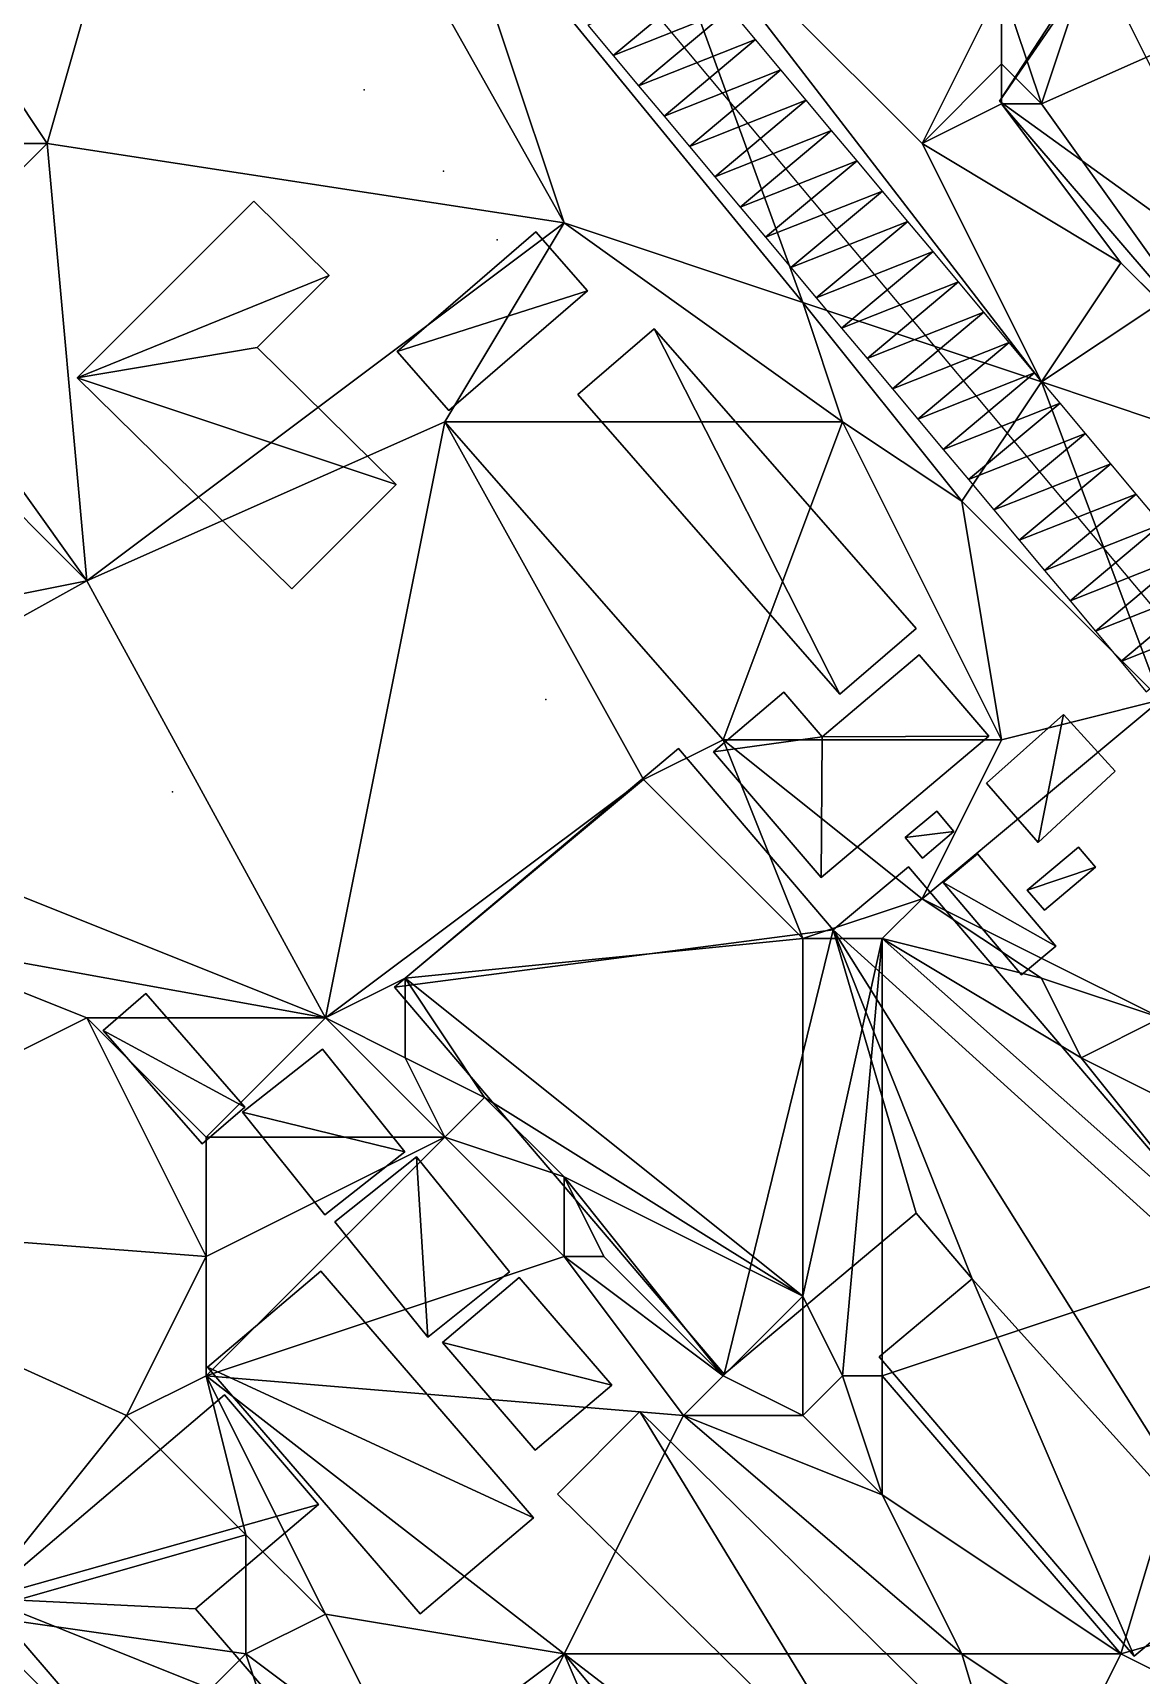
# Model space of a CAD drawing. Header units: metres. Extents: x -1103 to 901, y -902 to 905.
# Drawn here: x -208.7 to -153, y 686.9 to 769.6 of the extents above; entities that cross this region are included whole.
import ezdxf

# ---------------------------------------------------------------- set-up
doc = ezdxf.new("R2010")
doc.units = ezdxf.units.M
for name, color, linetype in [('OSM_BUILDING_FOOTPRINTS', 7, 'CONTINUOUS'), ('OSM_BUILDING_ROOFS', 1, 'CONTINUOUS'), ('OSM_BUILDING_WALLS', 8, 'CONTINUOUS'), ('OSM_ROAD_AXES', 2, 'CONTINUOUS'), ('OSM_ROAD_SURFACE', 9, 'CONTINUOUS'), ('OSM_TERRAIN', 3, 'CONTINUOUS'), ('OSM_TREES', 3, 'CONTINUOUS')]:
    doc.layers.add(name, color=color, linetype=linetype)

msp = doc.modelspace()

# ---------------------------------------------------------------- linework, layer by layer
at = {"layer": 'OSM_BUILDING_FOOTPRINTS'}
msp.add_polyline3d([(-103.674, 770.524, 10.252), (-110.97, 760.648, 10.252), (-110.716, 756.247, 10.252), (-106.736, 761.699, 10.252), (-85.247, 746.382, 10.252), (-92.654, 735.644, 10.252), (-94.08, 736.507, 10.252), (-95.063, 735.29, 10.252), (-90.211, 730.513, 10.252), (-95.66, 725.381, 10.252), (-100.513, 727.261, 10.252), (-99.208, 725.846, 10.252), (-105.089, 720.947, 10.252), (-107.057, 722.672, 10.252), (-109.588, 720.128, 10.252), (-116.055, 724.519, 10.252), (-118.387, 725.061, 10.252), (-122.643, 725.226, 10.252), (-125.904, 726.365, 10.252), (-132.083, 732.813, 10.252), (-149.139, 752.686, 10.252), (-146.851, 756.545, 10.252), (-160.115, 766.122, 10.252), (-157.219, 770.535, 10.252)], dxfattribs=at)
for points in [[(-195.698, 741.594, 7.969), (-206.486, 752.21, 7.969), (-197.61, 761.102, 7.969), (-193.808, 757.353, 7.969), (-197.433, 753.725, 7.969), (-190.447, 746.847, 7.969), (-195.698, 741.594, 7.969)], [(-183.417, 759.553, 8.084), (-180.819, 756.578, 8.084), (-187.794, 750.562, 8.084), (-190.392, 753.537, 8.084), (-183.417, 759.553, 8.084)], [(-168.14, 736.285, 8.096), (-164.305, 739.592, 8.096), (-177.47, 754.676, 8.096), (-181.306, 751.37, 8.096), (-168.14, 736.285, 8.096)], [(-164.15, 738.265, 7.994), (-160.646, 734.184, 7.994), (-169.069, 727.062, 7.994), (-174.496, 733.388, 7.994), (-170.948, 736.385, 7.994), (-169.025, 734.14, 7.994), (-164.15, 738.265, 7.994)], [(-154.29, 732.415, 8.332), (-158.159, 728.832, 8.332), (-160.756, 731.806, 8.332), (-156.888, 735.268, 8.332), (-154.29, 732.415, 8.332)], [(-168.472, 724.441, 7.168), (-176.254, 733.565, 7.168), (-190.536, 721.555, 7.168), (-173.944, 702.08, 7.168), (-164.305, 710.175, 7.168), (-161.486, 706.868, 7.168), (-166.162, 702.942, 7.168), (-153.328, 687.88, 7.168), (-148.221, 692.171, 7.168), (-144.032, 687.25, 7.168), (-138.759, 691.684, 7.168), (-142.783, 696.418, 7.168), (-140.064, 698.718, 7.168), (-164.681, 727.604, 7.168), (-168.472, 724.441, 7.168)], [(-163.266, 730.402, 8.184), (-162.403, 729.384, 8.184), (-163.984, 728.046, 8.184), (-164.857, 729.075, 8.184), (-163.266, 730.402, 8.184)], [(-161.221, 728.256, 8.229), (-157.274, 723.612, 8.229), (-158.999, 722.174, 8.229), (-162.934, 726.808, 8.229), (-161.221, 728.256, 8.229)], [(-156.136, 728.588, 8.448), (-155.285, 727.582, 8.448), (-157.849, 725.425, 8.448), (-158.711, 726.432, 8.448), (-156.136, 728.588, 8.448)], [(-203.037, 721.223, 7.09), (-198.052, 715.516, 7.09), (-200.197, 713.67, 7.09), (-205.182, 719.376, 7.09), (-203.037, 721.223, 7.09)], [(-194.15, 718.436, 6.242), (-190.005, 713.271, 6.242), (-194.029, 710.086, 6.242), (-198.174, 715.251, 6.242), (-194.15, 718.436, 6.242)], [(-193.531, 709.733, 6.198), (-189.419, 713.017, 6.198), (-184.743, 707.222, 6.198), (-188.855, 703.938, 6.198), (-193.531, 709.733, 6.198)], [(-194.227, 707.266, 6.174), (-183.538, 694.847, 6.174), (-189.242, 690.014, 6.174), (-199.931, 702.423, 6.174), (-194.227, 707.266, 6.174)], [(-184.268, 706.935, 6.194), (-179.603, 701.516, 6.194), (-183.45, 698.253, 6.194), (-188.115, 703.672, 6.194), (-184.268, 706.935, 6.194)], [(-211.129, 690.788, 6.239), (-199.08, 701.029, 6.239), (-194.349, 695.522, 6.239), (-200.539, 690.269, 6.239), (-195.642, 684.584, 6.239), (-201.501, 679.608, 6.239), (-211.129, 690.788, 6.239)], [(-182.333, 696.042, 6.135), (-178.188, 700.2, 6.135), (-161.486, 683.755, 6.135), (-165.631, 679.608, 6.135), (-182.333, 696.042, 6.135)]]:
    msp.add_polyline3d(points, close=True, dxfattribs=at)
at = {"layer": 'OSM_BUILDING_ROOFS'}
for points in [[(-110.97, 760.648, 15.452), (-150.941, 803.546, 15.452), (-154.213, 800.527, 15.452)], [(-110.97, 760.648, 15.452), (-154.213, 800.527, 15.452), (-156.003, 797.84, 15.452)], [(-110.97, 760.648, 15.452), (-156.003, 797.84, 15.452), (-153.163, 777.414, 15.452)], [(-206.498, 781.561, 28.558), (-250.492, 779.139, 28.558), (-234.453, 759.553, 28.558)], [(-206.498, 781.561, 28.558), (-234.453, 759.553, 28.558), (-232.706, 759.697, 28.558)], [(-110.97, 760.648, 15.452), (-153.163, 777.414, 15.452), (-153.373, 776.087, 15.452)], [(-110.97, 760.648, 15.452), (-153.373, 776.087, 15.452), (-155.196, 773.267, 15.452)], [(-155.196, 773.267, 15.452), (-157.219, 770.535, 15.452), (-160.115, 766.122, 15.452)], [(-155.196, 773.267, 15.452), (-160.115, 766.122, 15.452), (-146.851, 756.545, 15.452)], [(-110.97, 760.648, 15.452), (-155.196, 773.267, 15.452), (-146.851, 756.545, 15.452)], [(-206.486, 752.21, 13.169), (-193.808, 757.353, 13.169), (-197.61, 761.102, 13.169)], [(-180.819, 756.578, 18.084), (-183.417, 759.553, 18.084), (-190.392, 753.537, 18.084)], [(-206.486, 752.21, 13.169), (-197.433, 753.725, 13.169), (-193.808, 757.353, 13.169)], [(-180.819, 756.578, 18.084), (-190.392, 753.537, 18.084), (-187.794, 750.562, 18.084)], [(-177.47, 754.676, 13.296), (-181.306, 751.37, 13.296), (-168.14, 736.285, 13.296)], [(-177.47, 754.676, 13.296), (-168.14, 736.285, 13.296), (-164.305, 739.592, 13.296)], [(-206.486, 752.21, 13.169), (-190.447, 746.847, 13.169), (-197.433, 753.725, 13.169)], [(-206.486, 752.21, 13.169), (-195.698, 741.594, 13.169), (-190.447, 746.847, 13.169)], [(-160.646, 734.184, 17.994), (-164.15, 738.265, 17.994), (-169.025, 734.14, 17.994)], [(-169.025, 734.14, 17.994), (-170.948, 736.385, 17.994), (-174.496, 733.388, 17.994)], [(-158.159, 728.832, 13.532), (-156.888, 735.268, 13.532), (-160.756, 731.806, 13.532)], [(-158.159, 728.832, 13.532), (-154.29, 732.415, 13.532), (-156.888, 735.268, 13.532)], [(-169.025, 734.14, 17.994), (-174.496, 733.388, 17.994), (-169.069, 727.062, 17.994)], [(-169.025, 734.14, 17.994), (-169.069, 727.062, 17.994), (-160.646, 734.184, 17.994)], [(-168.472, 724.441, 12.368), (-176.254, 733.565, 12.368), (-190.536, 721.555, 12.368)], [(-162.403, 729.384, 18.184), (-163.266, 730.402, 18.184), (-164.857, 729.075, 18.184)], [(-162.403, 729.384, 18.184), (-164.857, 729.075, 18.184), (-163.984, 728.046, 18.184)], [(-157.274, 723.612, 18.229), (-161.221, 728.256, 18.229), (-162.934, 726.808, 18.229)], [(-155.285, 727.582, 18.448), (-156.136, 728.588, 18.448), (-158.711, 726.432, 18.448)], [(-140.064, 698.718, 12.368), (-164.681, 727.604, 12.368), (-168.472, 724.441, 12.368)], [(-155.285, 727.582, 18.448), (-158.711, 726.432, 18.448), (-157.849, 725.425, 18.448)], [(-157.274, 723.612, 18.229), (-162.934, 726.808, 18.229), (-158.999, 722.174, 18.229)], [(-168.472, 724.441, 12.368), (-190.536, 721.555, 12.368), (-173.944, 702.08, 12.368)], [(-168.472, 724.441, 12.368), (-173.944, 702.08, 12.368), (-164.305, 710.175, 12.368)], [(-168.472, 724.441, 12.368), (-164.305, 710.175, 12.368), (-161.486, 706.868, 12.368)], [(-148.221, 692.171, 12.368), (-140.064, 698.718, 12.368), (-168.472, 724.441, 12.368)], [(-148.221, 692.171, 12.368), (-168.472, 724.441, 12.368), (-161.486, 706.868, 12.368)], [(-198.052, 715.516, 17.09), (-203.037, 721.223, 17.09), (-205.182, 719.376, 17.09)], [(-198.052, 715.516, 17.09), (-205.182, 719.376, 17.09), (-200.197, 713.67, 17.09)], [(-190.005, 713.271, 16.242), (-194.15, 718.436, 16.242), (-198.174, 715.251, 16.242)], [(-190.005, 713.271, 16.242), (-198.174, 715.251, 16.242), (-194.029, 710.086, 16.242)], [(-189.419, 713.017, 16.198), (-193.531, 709.733, 16.198), (-188.855, 703.938, 16.198)], [(-189.419, 713.017, 16.198), (-188.855, 703.938, 16.198), (-184.743, 707.222, 16.198)], [(-183.538, 694.847, 16.174), (-194.227, 707.266, 16.174), (-199.931, 702.423, 16.174)], [(-179.603, 701.516, 16.194), (-184.268, 706.935, 16.194), (-188.115, 703.672, 16.194)], [(-161.486, 706.868, 12.368), (-166.162, 702.942, 12.368), (-153.328, 687.88, 12.368)], [(-161.486, 706.868, 12.368), (-153.328, 687.88, 12.368), (-148.221, 692.171, 12.368)], [(-179.603, 701.516, 16.194), (-188.115, 703.672, 16.194), (-183.45, 698.253, 16.194)], [(-183.538, 694.847, 16.174), (-199.931, 702.423, 16.174), (-189.242, 690.014, 16.174)], [(-211.129, 690.788, 11.439), (-194.349, 695.522, 11.439), (-199.08, 701.029, 11.439)], [(-178.188, 700.2, 11.335), (-182.333, 696.042, 11.335), (-165.631, 679.608, 11.335)], [(-178.188, 700.2, 11.335), (-165.631, 679.608, 11.335), (-161.486, 683.755, 11.335)], [(-211.129, 690.788, 11.439), (-200.539, 690.269, 11.439), (-194.349, 695.522, 11.439)], [(-211.129, 690.788, 11.439), (-201.501, 679.608, 11.439), (-195.642, 684.584, 11.439)], [(-211.129, 690.788, 11.439), (-195.642, 684.584, 11.439), (-200.539, 690.269, 11.439)]]:
    msp.add_3dface(points, dxfattribs=at)
at = {"layer": 'OSM_BUILDING_WALLS'}
for points in [[(-232.706, 759.697, 7.358), (-206.498, 781.561, 7.358), (-206.498, 781.561, 28.558)], [(-232.706, 759.697, 7.358), (-206.498, 781.561, 28.558), (-232.706, 759.697, 28.558)], [(-157.219, 770.535, 10.252), (-160.115, 766.122, 10.252), (-160.115, 766.122, 15.452)], [(-157.219, 770.535, 10.252), (-160.115, 766.122, 15.452), (-157.219, 770.535, 15.452)], [(-160.115, 766.122, 10.252), (-146.851, 756.545, 10.252), (-146.851, 756.545, 15.452)], [(-160.115, 766.122, 10.252), (-146.851, 756.545, 15.452), (-160.115, 766.122, 15.452)], [(-197.61, 761.102, 7.969), (-206.486, 752.21, 7.969), (-206.486, 752.21, 13.169)], [(-197.61, 761.102, 7.969), (-206.486, 752.21, 13.169), (-197.61, 761.102, 13.169)], [(-193.808, 757.353, 7.969), (-197.61, 761.102, 7.969), (-197.61, 761.102, 13.169)], [(-193.808, 757.353, 7.969), (-197.61, 761.102, 13.169), (-193.808, 757.353, 13.169)], [(-183.417, 759.553, 8.084), (-190.392, 753.537, 8.084), (-190.392, 753.537, 18.084)], [(-183.417, 759.553, 8.084), (-190.392, 753.537, 18.084), (-183.417, 759.553, 18.084)], [(-180.819, 756.578, 8.084), (-183.417, 759.553, 8.084), (-183.417, 759.553, 18.084)], [(-180.819, 756.578, 8.084), (-183.417, 759.553, 18.084), (-180.819, 756.578, 18.084)], [(-197.433, 753.725, 7.969), (-193.808, 757.353, 7.969), (-193.808, 757.353, 13.169)], [(-197.433, 753.725, 7.969), (-193.808, 757.353, 13.169), (-197.433, 753.725, 13.169)], [(-187.794, 750.562, 8.084), (-180.819, 756.578, 8.084), (-180.819, 756.578, 18.084)], [(-187.794, 750.562, 8.084), (-180.819, 756.578, 18.084), (-187.794, 750.562, 18.084)], [(-177.47, 754.676, 8.096), (-181.306, 751.37, 8.096), (-181.306, 751.37, 13.296)], [(-177.47, 754.676, 8.096), (-181.306, 751.37, 13.296), (-177.47, 754.676, 13.296)], [(-164.305, 739.592, 8.096), (-177.47, 754.676, 8.096), (-177.47, 754.676, 13.296)], [(-164.305, 739.592, 8.096), (-177.47, 754.676, 13.296), (-164.305, 739.592, 13.296)], [(-190.447, 746.847, 7.969), (-197.433, 753.725, 7.969), (-197.433, 753.725, 13.169)], [(-190.447, 746.847, 7.969), (-197.433, 753.725, 13.169), (-190.447, 746.847, 13.169)], [(-190.392, 753.537, 8.084), (-187.794, 750.562, 8.084), (-187.794, 750.562, 18.084)], [(-190.392, 753.537, 8.084), (-187.794, 750.562, 18.084), (-190.392, 753.537, 18.084)], [(-206.486, 752.21, 7.969), (-195.698, 741.594, 7.969), (-195.698, 741.594, 13.169)], [(-206.486, 752.21, 7.969), (-195.698, 741.594, 13.169), (-206.486, 752.21, 13.169)], [(-181.306, 751.37, 8.096), (-168.14, 736.285, 8.096), (-168.14, 736.285, 13.296)], [(-181.306, 751.37, 8.096), (-168.14, 736.285, 13.296), (-181.306, 751.37, 13.296)], [(-195.698, 741.594, 7.969), (-190.447, 746.847, 7.969), (-190.447, 746.847, 13.169)], [(-195.698, 741.594, 7.969), (-190.447, 746.847, 13.169), (-195.698, 741.594, 13.169)], [(-168.14, 736.285, 8.096), (-164.305, 739.592, 8.096), (-164.305, 739.592, 13.296)], [(-168.14, 736.285, 8.096), (-164.305, 739.592, 13.296), (-168.14, 736.285, 13.296)], [(-164.15, 738.265, 7.994), (-169.025, 734.14, 7.994), (-169.025, 734.14, 17.994)], [(-164.15, 738.265, 7.994), (-169.025, 734.14, 17.994), (-164.15, 738.265, 17.994)], [(-160.646, 734.184, 7.994), (-164.15, 738.265, 7.994), (-164.15, 738.265, 17.994)], [(-160.646, 734.184, 7.994), (-164.15, 738.265, 17.994), (-160.646, 734.184, 17.994)], [(-170.948, 736.385, 7.994), (-174.496, 733.388, 7.994), (-174.496, 733.388, 17.994)], [(-170.948, 736.385, 7.994), (-174.496, 733.388, 17.994), (-170.948, 736.385, 17.994)], [(-169.025, 734.14, 7.994), (-170.948, 736.385, 7.994), (-170.948, 736.385, 17.994)], [(-169.025, 734.14, 7.994), (-170.948, 736.385, 17.994), (-169.025, 734.14, 17.994)], [(-156.888, 735.268, 8.332), (-160.756, 731.806, 8.332), (-160.756, 731.806, 13.532)], [(-156.888, 735.268, 8.332), (-160.756, 731.806, 13.532), (-156.888, 735.268, 13.532)], [(-154.29, 732.415, 8.332), (-156.888, 735.268, 8.332), (-156.888, 735.268, 13.532)], [(-154.29, 732.415, 8.332), (-156.888, 735.268, 13.532), (-154.29, 732.415, 13.532)], [(-169.069, 727.062, 7.994), (-160.646, 734.184, 7.994), (-160.646, 734.184, 17.994)], [(-169.069, 727.062, 7.994), (-160.646, 734.184, 17.994), (-169.069, 727.062, 17.994)], [(-176.254, 733.565, 7.168), (-190.536, 721.555, 7.168), (-190.536, 721.555, 12.368)], [(-176.254, 733.565, 7.168), (-190.536, 721.555, 12.368), (-176.254, 733.565, 12.368)], [(-168.472, 724.441, 7.168), (-176.254, 733.565, 7.168), (-176.254, 733.565, 12.368)], [(-168.472, 724.441, 7.168), (-176.254, 733.565, 12.368), (-168.472, 724.441, 12.368)], [(-174.496, 733.388, 7.994), (-169.069, 727.062, 7.994), (-169.069, 727.062, 17.994)], [(-174.496, 733.388, 7.994), (-169.069, 727.062, 17.994), (-174.496, 733.388, 17.994)], [(-158.159, 728.832, 8.332), (-154.29, 732.415, 8.332), (-154.29, 732.415, 13.532)], [(-158.159, 728.832, 8.332), (-154.29, 732.415, 13.532), (-158.159, 728.832, 13.532)], [(-160.756, 731.806, 8.332), (-158.159, 728.832, 8.332), (-158.159, 728.832, 13.532)], [(-160.756, 731.806, 8.332), (-158.159, 728.832, 13.532), (-160.756, 731.806, 13.532)], [(-163.266, 730.402, 8.184), (-164.857, 729.075, 8.184), (-164.857, 729.075, 18.184)], [(-163.266, 730.402, 8.184), (-164.857, 729.075, 18.184), (-163.266, 730.402, 18.184)], [(-162.403, 729.384, 8.184), (-163.266, 730.402, 8.184), (-163.266, 730.402, 18.184)], [(-162.403, 729.384, 8.184), (-163.266, 730.402, 18.184), (-162.403, 729.384, 18.184)], [(-164.857, 729.075, 8.184), (-163.984, 728.046, 8.184), (-163.984, 728.046, 18.184)], [(-164.857, 729.075, 8.184), (-163.984, 728.046, 18.184), (-164.857, 729.075, 18.184)], [(-163.984, 728.046, 8.184), (-162.403, 729.384, 8.184), (-162.403, 729.384, 18.184)], [(-163.984, 728.046, 8.184), (-162.403, 729.384, 18.184), (-163.984, 728.046, 18.184)], [(-161.221, 728.256, 8.229), (-162.934, 726.808, 8.229), (-162.934, 726.808, 18.229)], [(-161.221, 728.256, 8.229), (-162.934, 726.808, 18.229), (-161.221, 728.256, 18.229)], [(-157.274, 723.612, 8.229), (-161.221, 728.256, 8.229), (-161.221, 728.256, 18.229)], [(-157.274, 723.612, 8.229), (-161.221, 728.256, 18.229), (-157.274, 723.612, 18.229)], [(-156.136, 728.588, 8.448), (-158.711, 726.432, 8.448), (-158.711, 726.432, 18.448)], [(-156.136, 728.588, 8.448), (-158.711, 726.432, 18.448), (-156.136, 728.588, 18.448)], [(-155.285, 727.582, 8.448), (-156.136, 728.588, 8.448), (-156.136, 728.588, 18.448)], [(-155.285, 727.582, 8.448), (-156.136, 728.588, 18.448), (-155.285, 727.582, 18.448)], [(-164.681, 727.604, 7.168), (-168.472, 724.441, 7.168), (-168.472, 724.441, 12.368)], [(-164.681, 727.604, 7.168), (-168.472, 724.441, 12.368), (-164.681, 727.604, 12.368)], [(-140.064, 698.718, 7.168), (-164.681, 727.604, 7.168), (-164.681, 727.604, 12.368)], [(-140.064, 698.718, 7.168), (-164.681, 727.604, 12.368), (-140.064, 698.718, 12.368)], [(-157.849, 725.425, 8.448), (-155.285, 727.582, 8.448), (-155.285, 727.582, 18.448)], [(-157.849, 725.425, 8.448), (-155.285, 727.582, 18.448), (-157.849, 725.425, 18.448)], [(-162.934, 726.808, 8.229), (-158.999, 722.174, 8.229), (-158.999, 722.174, 18.229)], [(-162.934, 726.808, 8.229), (-158.999, 722.174, 18.229), (-162.934, 726.808, 18.229)], [(-158.711, 726.432, 8.448), (-157.849, 725.425, 8.448), (-157.849, 725.425, 18.448)], [(-158.711, 726.432, 8.448), (-157.849, 725.425, 18.448), (-158.711, 726.432, 18.448)], [(-158.999, 722.174, 8.229), (-157.274, 723.612, 8.229), (-157.274, 723.612, 18.229)], [(-158.999, 722.174, 8.229), (-157.274, 723.612, 18.229), (-158.999, 722.174, 18.229)], [(-190.536, 721.555, 7.168), (-173.944, 702.08, 7.168), (-173.944, 702.08, 12.368)], [(-190.536, 721.555, 7.168), (-173.944, 702.08, 12.368), (-190.536, 721.555, 12.368)], [(-203.037, 721.223, 7.09), (-205.182, 719.376, 7.09), (-205.182, 719.376, 17.09)], [(-203.037, 721.223, 7.09), (-205.182, 719.376, 17.09), (-203.037, 721.223, 17.09)], [(-198.052, 715.516, 7.09), (-203.037, 721.223, 7.09), (-203.037, 721.223, 17.09)], [(-198.052, 715.516, 7.09), (-203.037, 721.223, 17.09), (-198.052, 715.516, 17.09)], [(-205.182, 719.376, 7.09), (-200.197, 713.67, 7.09), (-200.197, 713.67, 17.09)], [(-205.182, 719.376, 7.09), (-200.197, 713.67, 17.09), (-205.182, 719.376, 17.09)], [(-194.15, 718.436, 6.242), (-198.174, 715.251, 6.242), (-198.174, 715.251, 16.242)], [(-194.15, 718.436, 6.242), (-198.174, 715.251, 16.242), (-194.15, 718.436, 16.242)], [(-190.005, 713.271, 6.242), (-194.15, 718.436, 6.242), (-194.15, 718.436, 16.242)], [(-190.005, 713.271, 6.242), (-194.15, 718.436, 16.242), (-190.005, 713.271, 16.242)], [(-200.197, 713.67, 7.09), (-198.052, 715.516, 7.09), (-198.052, 715.516, 17.09)], [(-200.197, 713.67, 7.09), (-198.052, 715.516, 17.09), (-200.197, 713.67, 17.09)], [(-198.174, 715.251, 6.242), (-194.029, 710.086, 6.242), (-194.029, 710.086, 16.242)], [(-198.174, 715.251, 6.242), (-194.029, 710.086, 16.242), (-198.174, 715.251, 16.242)], [(-194.029, 710.086, 6.242), (-190.005, 713.271, 6.242), (-190.005, 713.271, 16.242)], [(-194.029, 710.086, 6.242), (-190.005, 713.271, 16.242), (-194.029, 710.086, 16.242)], [(-189.419, 713.017, 6.198), (-193.531, 709.733, 6.198), (-193.531, 709.733, 16.198)], [(-189.419, 713.017, 6.198), (-193.531, 709.733, 16.198), (-189.419, 713.017, 16.198)], [(-184.743, 707.222, 6.198), (-189.419, 713.017, 6.198), (-189.419, 713.017, 16.198)], [(-184.743, 707.222, 6.198), (-189.419, 713.017, 16.198), (-184.743, 707.222, 16.198)], [(-173.944, 702.08, 7.168), (-164.305, 710.175, 7.168), (-164.305, 710.175, 12.368)], [(-173.944, 702.08, 7.168), (-164.305, 710.175, 12.368), (-173.944, 702.08, 12.368)], [(-164.305, 710.175, 7.168), (-161.486, 706.868, 7.168), (-161.486, 706.868, 12.368)], [(-164.305, 710.175, 7.168), (-161.486, 706.868, 12.368), (-164.305, 710.175, 12.368)], [(-193.531, 709.733, 6.198), (-188.855, 703.938, 6.198), (-188.855, 703.938, 16.198)], [(-193.531, 709.733, 6.198), (-188.855, 703.938, 16.198), (-193.531, 709.733, 16.198)], [(-194.227, 707.266, 6.174), (-199.931, 702.423, 6.174), (-199.931, 702.423, 16.174)], [(-194.227, 707.266, 6.174), (-199.931, 702.423, 16.174), (-194.227, 707.266, 16.174)], [(-183.538, 694.847, 6.174), (-194.227, 707.266, 6.174), (-194.227, 707.266, 16.174)], [(-183.538, 694.847, 6.174), (-194.227, 707.266, 16.174), (-183.538, 694.847, 16.174)], [(-188.855, 703.938, 6.198), (-184.743, 707.222, 6.198), (-184.743, 707.222, 16.198)], [(-188.855, 703.938, 6.198), (-184.743, 707.222, 16.198), (-188.855, 703.938, 16.198)], [(-184.268, 706.935, 6.194), (-188.115, 703.672, 6.194), (-188.115, 703.672, 16.194)], [(-184.268, 706.935, 6.194), (-188.115, 703.672, 16.194), (-184.268, 706.935, 16.194)], [(-179.603, 701.516, 6.194), (-184.268, 706.935, 6.194), (-184.268, 706.935, 16.194)], [(-179.603, 701.516, 6.194), (-184.268, 706.935, 16.194), (-179.603, 701.516, 16.194)], [(-161.486, 706.868, 7.168), (-166.162, 702.942, 7.168), (-166.162, 702.942, 12.368)], [(-161.486, 706.868, 7.168), (-166.162, 702.942, 12.368), (-161.486, 706.868, 12.368)], [(-188.115, 703.672, 6.194), (-183.45, 698.253, 6.194), (-183.45, 698.253, 16.194)], [(-188.115, 703.672, 6.194), (-183.45, 698.253, 16.194), (-188.115, 703.672, 16.194)], [(-199.931, 702.423, 6.174), (-189.242, 690.014, 6.174), (-189.242, 690.014, 16.174)], [(-199.931, 702.423, 6.174), (-189.242, 690.014, 16.174), (-199.931, 702.423, 16.174)], [(-166.162, 702.942, 7.168), (-153.328, 687.88, 7.168), (-153.328, 687.88, 12.368)], [(-166.162, 702.942, 7.168), (-153.328, 687.88, 12.368), (-166.162, 702.942, 12.368)], [(-199.08, 701.029, 6.239), (-211.129, 690.788, 6.239), (-211.129, 690.788, 11.439)], [(-199.08, 701.029, 6.239), (-211.129, 690.788, 11.439), (-199.08, 701.029, 11.439)], [(-194.349, 695.522, 6.239), (-199.08, 701.029, 6.239), (-199.08, 701.029, 11.439)], [(-194.349, 695.522, 6.239), (-199.08, 701.029, 11.439), (-194.349, 695.522, 11.439)], [(-183.45, 698.253, 6.194), (-179.603, 701.516, 6.194), (-179.603, 701.516, 16.194)], [(-183.45, 698.253, 6.194), (-179.603, 701.516, 16.194), (-183.45, 698.253, 16.194)], [(-178.188, 700.2, 6.135), (-182.333, 696.042, 6.135), (-182.333, 696.042, 11.335)], [(-178.188, 700.2, 6.135), (-182.333, 696.042, 11.335), (-178.188, 700.2, 11.335)], [(-161.486, 683.755, 6.135), (-178.188, 700.2, 6.135), (-178.188, 700.2, 11.335)], [(-161.486, 683.755, 6.135), (-178.188, 700.2, 11.335), (-161.486, 683.755, 11.335)], [(-182.333, 696.042, 6.135), (-165.631, 679.608, 6.135), (-165.631, 679.608, 11.335)], [(-182.333, 696.042, 6.135), (-165.631, 679.608, 11.335), (-182.333, 696.042, 11.335)], [(-200.539, 690.269, 6.239), (-194.349, 695.522, 6.239), (-194.349, 695.522, 11.439)], [(-200.539, 690.269, 6.239), (-194.349, 695.522, 11.439), (-200.539, 690.269, 11.439)], [(-189.242, 690.014, 6.174), (-183.538, 694.847, 6.174), (-183.538, 694.847, 16.174)], [(-189.242, 690.014, 6.174), (-183.538, 694.847, 16.174), (-189.242, 690.014, 16.174)], [(-153.328, 687.88, 7.168), (-148.221, 692.171, 7.168), (-148.221, 692.171, 12.368)], [(-153.328, 687.88, 7.168), (-148.221, 692.171, 12.368), (-153.328, 687.88, 12.368)], [(-211.129, 690.788, 6.239), (-201.501, 679.608, 6.239), (-201.501, 679.608, 11.439)], [(-211.129, 690.788, 6.239), (-201.501, 679.608, 11.439), (-211.129, 690.788, 11.439)], [(-195.642, 684.584, 6.239), (-200.539, 690.269, 6.239), (-200.539, 690.269, 11.439)], [(-195.642, 684.584, 6.239), (-200.539, 690.269, 11.439), (-195.642, 684.584, 11.439)]]:
    msp.add_3dface(points, dxfattribs=at)
at = {"layer": 'OSM_ROAD_AXES'}
msp.add_polyline3d([(-264.973, 869.424, 8.091), (-192.537, 788.638, 10.652), (-119.813, 701.759, 11.666), (-16.846, 578.441, 10.141), (15.707, 545.164, 15.487), (45.674, 511.39, 15.792), (86.894, 462.421, 8.395)], dxfattribs=at)
at = {"layer": 'OSM_ROAD_SURFACE'}
for points in [[(-180.803, 769.947, 10.767), (-179.527, 768.422, 10.761), (-174.926, 772.274, 10.785)], [(-179.527, 768.422, 10.761), (-173.65, 770.75, 10.78), (-174.926, 772.274, 10.785)], [(-179.527, 768.422, 10.761), (-178.251, 766.898, 10.755), (-173.65, 770.75, 10.78)], [(-178.251, 766.898, 10.755), (-172.374, 769.225, 10.776), (-173.65, 770.75, 10.78)], [(-178.251, 766.898, 10.755), (-176.975, 765.374, 10.749), (-172.374, 769.225, 10.776)], [(-176.975, 765.374, 10.749), (-171.098, 767.701, 10.772), (-172.374, 769.225, 10.776)], [(-176.975, 765.374, 10.749), (-175.699, 763.85, 10.743), (-171.098, 767.701, 10.772)], [(-175.699, 763.85, 10.743), (-169.822, 766.177, 10.767), (-171.098, 767.701, 10.772)], [(-175.699, 763.85, 10.743), (-174.423, 762.326, 10.737), (-169.822, 766.177, 10.767)], [(-174.423, 762.326, 10.737), (-168.547, 764.653, 10.763), (-169.822, 766.177, 10.767)], [(-174.423, 762.326, 10.737), (-173.147, 760.801, 10.731), (-168.547, 764.653, 10.763)], [(-173.147, 760.801, 10.731), (-167.271, 763.129, 10.759), (-168.547, 764.653, 10.763)], [(-173.147, 760.801, 10.731), (-171.872, 759.277, 10.725), (-167.271, 763.129, 10.759)], [(-171.872, 759.277, 10.725), (-165.995, 761.604, 10.755), (-167.271, 763.129, 10.759)], [(-171.872, 759.277, 10.725), (-170.596, 757.753, 10.719), (-165.995, 761.604, 10.755)], [(-170.596, 757.753, 10.719), (-164.719, 760.08, 10.75), (-165.995, 761.604, 10.755)], [(-170.596, 757.753, 10.719), (-169.32, 756.229, 10.714), (-164.719, 760.08, 10.75)], [(-169.32, 756.229, 10.714), (-163.443, 758.556, 10.746), (-164.719, 760.08, 10.75)], [(-169.32, 756.229, 10.714), (-168.044, 754.705, 10.708), (-163.443, 758.556, 10.746)], [(-168.044, 754.705, 10.708), (-162.167, 757.032, 10.742), (-163.443, 758.556, 10.746)], [(-168.044, 754.705, 10.708), (-166.768, 753.181, 10.701), (-162.167, 757.032, 10.742)], [(-166.768, 753.181, 10.701), (-160.891, 755.508, 10.737), (-162.167, 757.032, 10.742)], [(-166.768, 753.181, 10.701), (-165.492, 751.656, 10.695), (-160.891, 755.508, 10.737)], [(-165.492, 751.656, 10.695), (-159.616, 753.983, 10.733), (-160.891, 755.508, 10.737)], [(-165.492, 751.656, 10.695), (-164.216, 750.132, 10.688), (-159.616, 753.983, 10.733)], [(-164.216, 750.132, 10.688), (-158.34, 752.459, 10.731), (-159.616, 753.983, 10.733)], [(-164.216, 750.132, 10.688), (-162.941, 748.608, 10.681), (-158.34, 752.459, 10.731)], [(-162.941, 748.608, 10.681), (-157.064, 750.935, 10.796), (-158.34, 752.459, 10.731)], [(-162.941, 748.608, 10.681), (-161.665, 747.084, 10.674), (-157.064, 750.935, 10.796)], [(-161.665, 747.084, 10.674), (-155.788, 749.411, 10.89), (-157.064, 750.935, 10.796)], [(-161.665, 747.084, 10.674), (-160.389, 745.56, 10.724), (-155.788, 749.411, 10.89)], [(-160.389, 745.56, 10.724), (-154.512, 747.887, 10.984), (-155.788, 749.411, 10.89)], [(-160.389, 745.56, 10.724), (-159.113, 744.035, 10.786), (-154.512, 747.887, 10.984)], [(-159.113, 744.035, 10.786), (-153.236, 746.362, 11.077), (-154.512, 747.887, 10.984)], [(-159.113, 744.035, 10.786), (-157.837, 742.511, 10.848), (-153.236, 746.362, 11.077)], [(-157.837, 742.511, 10.848), (-151.96, 744.838, 11.172), (-153.236, 746.362, 11.077)], [(-157.837, 742.511, 10.848), (-156.561, 740.987, 10.91), (-151.96, 744.838, 11.172)], [(-156.561, 740.987, 10.91), (-150.685, 743.314, 11.278), (-151.96, 744.838, 11.172)], [(-156.561, 740.987, 10.91), (-155.285, 739.463, 10.973), (-150.685, 743.314, 11.278)], [(-155.285, 739.463, 10.973), (-149.409, 741.79, 11.305), (-150.685, 743.314, 11.278)], [(-155.285, 739.463, 10.973), (-154.01, 737.939, 11.03), (-149.409, 741.79, 11.305)], [(-154.01, 737.939, 11.03), (-148.133, 740.266, 11.333), (-149.409, 741.79, 11.305)], [(-154.01, 737.939, 11.03), (-152.734, 736.414, 11.077), (-148.133, 740.266, 11.333)]]:
    msp.add_3dface(points, dxfattribs=at)
at = {"layer": 'OSM_TERRAIN'}
for points in [[(-208, 764, 10.063), (-200, 792, 10.551), (-212, 770, 10.163)], [(-182, 760, 10.146), (-200, 792, 10.551), (-208, 764, 10.063)], [(-182, 760, 10.146), (-188, 778, 10.75), (-200, 792, 10.551)], [(-148, 752, 12.658), (-122, 782, 12.658), (-158, 766, 12.658)], [(-158, 766, 12.658), (-122, 782, 12.658), (-154, 778, 12.527)], [(-182, 760, 10.146), (-170, 756, 10.661), (-188, 778, 10.75)], [(-188, 778, 10.75), (-170, 756, 10.661), (-178, 778, 10.756)], [(-170, 756, 10.661), (-158, 752, 10.677), (-178, 778, 10.756)], [(-158, 752, 10.677), (-164, 764, 11.175), (-178, 778, 10.756)], [(-178, 778, 10.756), (-164, 764, 11.175), (-160, 772, 11.245)], [(-160, 772, 11.245), (-158, 766, 12.658), (-154, 778, 12.527)], [(-160, 768, 12.292), (-160, 772, 11.245), (-164, 764, 11.175)], [(-160, 768, 12.292), (-158, 766, 12.658), (-160, 772, 11.245)], [(-214, 764, 11.788), (-208, 764, 10.063), (-212, 770, 10.163)], [(-160, 766, 12.648), (-160, 768, 12.292), (-164, 764, 11.175)], [(-160, 766, 12.648), (-158, 766, 12.658), (-160, 768, 12.292)], [(-164, 764, 11.175), (-154, 758, 11.699), (-160, 766, 12.648)], [(-154, 758, 11.699), (-148, 752, 12.658), (-160, 766, 12.648)], [(-160, 766, 12.648), (-148, 752, 12.658), (-158, 766, 12.658)], [(-216, 756, 10.641), (-206, 742, 9.979), (-208, 764, 10.063)], [(-216, 756, 10.641), (-208, 764, 10.063), (-214, 764, 11.788)], [(-206, 742, 9.979), (-182, 760, 10.146), (-208, 764, 10.063)], [(-158, 752, 10.677), (-154, 758, 11.699), (-164, 764, 11.175)], [(-188, 750, 10.083), (-182, 760, 10.146), (-206, 742, 9.979)], [(-188, 750, 10.083), (-168, 750, 10.248), (-182, 760, 10.146)], [(-168, 750, 10.248), (-170, 756, 10.661), (-182, 760, 10.146)], [(-158, 752, 10.677), (-152, 756, 11.574), (-154, 758, 11.699)], [(-152, 756, 11.574), (-148, 752, 12.658), (-154, 758, 11.699)], [(-212, 748, 10.368), (-206, 742, 9.979), (-216, 756, 10.641)], [(-168, 750, 10.248), (-162, 746, 10.614), (-170, 756, 10.661)], [(-170, 756, 10.661), (-162, 746, 10.614), (-158, 752, 10.677)], [(-152, 750, 11.142), (-152, 756, 11.574), (-158, 752, 10.677)], [(-162, 746, 10.614), (-152, 736, 11.077), (-158, 752, 10.677)], [(-152, 736, 11.077), (-152, 750, 11.142), (-158, 752, 10.677)], [(-206, 742, 9.979), (-194, 720, 8.658), (-188, 750, 10.083)], [(-194, 720, 8.658), (-178, 732, 9.332), (-188, 750, 10.083)], [(-178, 732, 9.332), (-174, 734, 10.11), (-188, 750, 10.083)], [(-174, 734, 10.11), (-168, 750, 10.248), (-188, 750, 10.083)], [(-174, 734, 10.11), (-160, 734, 10.219), (-168, 750, 10.248)], [(-160, 734, 10.219), (-162, 746, 10.614), (-168, 750, 10.248)], [(-206, 742, 9.979), (-212, 748, 10.368), (-216, 740, 10.358)], [(-162, 746, 10.614), (-160, 734, 10.219), (-152, 736, 11.077)], [(-194, 720, 8.658), (-206, 742, 9.979), (-224, 732, 10.973)], [(-224, 732, 10.973), (-206, 742, 9.979), (-216, 740, 10.358)], [(-164, 726, 10.194), (-152, 720, 10.479), (-152, 736, 11.077)], [(-164, 726, 10.194), (-152, 736, 11.077), (-160, 734, 10.219)], [(-170, 724, 9.452), (-174, 734, 10.11), (-178, 732, 9.332)], [(-170, 724, 9.452), (-164, 726, 10.194), (-174, 734, 10.11)], [(-164, 726, 10.194), (-160, 734, 10.219), (-174, 734, 10.11)], [(-216, 724, 10.136), (-194, 720, 8.658), (-224, 732, 10.973)], [(-190, 722, 9.283), (-178, 732, 9.332), (-194, 720, 8.658)], [(-190, 722, 9.283), (-170, 724, 9.452), (-178, 732, 9.332)], [(-170, 724, 9.452), (-166, 724, 9.283), (-164, 726, 10.194)], [(-166, 724, 9.283), (-158, 722, 10.276), (-164, 726, 10.194)], [(-158, 722, 10.276), (-152, 720, 10.479), (-164, 726, 10.194)], [(-226, 710, 10.106), (-206, 720, 9.228), (-216, 724, 10.136)], [(-206, 720, 9.228), (-194, 720, 8.658), (-216, 724, 10.136)], [(-170, 706, 9.283), (-170, 724, 9.452), (-190, 722, 9.283)], [(-168, 702, 8.977), (-166, 724, 9.283), (-170, 706, 9.283)], [(-170, 706, 9.283), (-166, 724, 9.283), (-170, 724, 9.452)], [(-166, 702, 9.223), (-166, 724, 9.283), (-168, 702, 8.977)], [(-166, 702, 9.223), (-148, 708, 9.283), (-166, 724, 9.283)], [(-148, 708, 9.283), (-156, 718, 9.366), (-166, 724, 9.283)], [(-166, 724, 9.283), (-156, 718, 9.366), (-158, 722, 10.276)], [(-190, 718, 8.832), (-190, 722, 9.283), (-194, 720, 8.658)], [(-190, 718, 8.832), (-186, 716, 9.253), (-190, 722, 9.283)], [(-186, 716, 9.253), (-170, 706, 9.283), (-190, 722, 9.283)], [(-156, 718, 9.366), (-152, 720, 10.479), (-158, 722, 10.276)], [(-226, 710, 10.106), (-200, 708, 8.565), (-206, 720, 9.228)], [(-200, 708, 8.565), (-200, 714, 9.168), (-206, 720, 9.228)], [(-206, 720, 9.228), (-200, 714, 9.168), (-194, 720, 8.658)], [(-200, 714, 9.168), (-188, 714, 8.362), (-194, 720, 8.658)], [(-188, 714, 8.362), (-190, 718, 8.832), (-194, 720, 8.658)], [(-156, 718, 9.366), (-148, 714, 10.337), (-152, 720, 10.479)], [(-188, 714, 8.362), (-186, 716, 9.253), (-190, 718, 8.832)], [(-156, 718, 9.366), (-148, 708, 9.283), (-148, 714, 10.337)], [(-188, 714, 8.362), (-182, 712, 9.283), (-186, 716, 9.253)], [(-182, 712, 9.283), (-170, 706, 9.283), (-186, 716, 9.253)], [(-200, 702, 8.232), (-182, 708, 8.436), (-188, 714, 8.362)], [(-200, 702, 8.232), (-188, 714, 8.362), (-200, 708, 8.565)], [(-200, 708, 8.565), (-188, 714, 8.362), (-200, 714, 9.168)], [(-188, 714, 8.362), (-182, 708, 8.436), (-182, 712, 9.283)], [(-174, 702, 9.263), (-182, 712, 9.283), (-180, 708, 9.103)], [(-174, 702, 9.263), (-170, 706, 9.283), (-182, 712, 9.283)], [(-182, 708, 8.436), (-180, 708, 9.103), (-182, 712, 9.283)], [(-212, 690, 8.968), (-204, 700, 8.799), (-226, 710, 10.106)], [(-204, 700, 8.799), (-200, 708, 8.565), (-226, 710, 10.106)], [(-204, 700, 8.799), (-200, 702, 8.232), (-200, 708, 8.565)], [(-200, 702, 8.232), (-176, 700, 8.294), (-182, 708, 8.436)], [(-182, 708, 8.436), (-176, 700, 8.294), (-174, 702, 9.263)], [(-182, 708, 8.436), (-174, 702, 9.263), (-180, 708, 9.103)], [(-154, 688, 9.22), (-148, 708, 9.283), (-166, 702, 9.223)], [(-154, 688, 9.22), (-140, 692, 9.283), (-148, 708, 9.283)], [(-174, 702, 9.263), (-170, 700, 8.503), (-170, 706, 9.283)], [(-170, 700, 8.503), (-168, 702, 8.977), (-170, 706, 9.283)], [(-198, 694, 8.834), (-200, 702, 8.232), (-204, 700, 8.799)], [(-194, 690, 8.326), (-182, 688, 8.108), (-200, 702, 8.232)], [(-182, 688, 8.108), (-176, 700, 8.294), (-200, 702, 8.232)], [(-194, 690, 8.326), (-200, 702, 8.232), (-198, 694, 8.834)], [(-176, 700, 8.294), (-170, 700, 8.503), (-174, 702, 9.263)], [(-170, 700, 8.503), (-166, 696, 8.472), (-168, 702, 8.977)], [(-166, 696, 8.472), (-166, 702, 9.223), (-168, 702, 8.977)], [(-166, 696, 8.472), (-154, 688, 9.22), (-166, 702, 9.223)], [(-212, 690, 8.968), (-198, 694, 8.834), (-204, 700, 8.799)], [(-182, 688, 8.108), (-162, 688, 8.287), (-176, 700, 8.294)], [(-162, 688, 8.287), (-166, 696, 8.472), (-176, 700, 8.294)], [(-176, 700, 8.294), (-166, 696, 8.472), (-170, 700, 8.503)], [(-162, 688, 8.287), (-154, 688, 9.22), (-166, 696, 8.472)], [(-212, 690, 8.968), (-198, 688, 8.812), (-198, 694, 8.834)], [(-198, 688, 8.812), (-194, 690, 8.326), (-198, 694, 8.834)], [(-150, 686, 8.845), (-140, 692, 9.283), (-154, 688, 9.22)], [(-228, 684, 10.466), (-208, 666, 10.057), (-216, 690, 9.496)], [(-208, 666, 10.057), (-204, 678, 9.364), (-216, 690, 9.496)], [(-204, 678, 9.364), (-204, 682, 8.87), (-216, 690, 9.496)], [(-216, 690, 9.496), (-204, 682, 8.87), (-212, 690, 8.968)], [(-204, 682, 8.87), (-198, 688, 8.812), (-212, 690, 8.968)], [(-198, 688, 8.812), (-190, 682, 8.612), (-194, 690, 8.326)], [(-190, 682, 8.612), (-182, 688, 8.108), (-194, 690, 8.326)], [(-194, 676, 8.732), (-198, 688, 8.812), (-204, 682, 8.87)], [(-194, 676, 8.732), (-190, 682, 8.612), (-198, 688, 8.812)], [(-190, 682, 8.612), (-184, 684, 8.663), (-182, 688, 8.108)], [(-184, 684, 8.663), (-176, 674, 8.65), (-182, 688, 8.108)], [(-172, 676, 8.082), (-156, 668, 7.937), (-182, 688, 8.108)], [(-176, 674, 8.65), (-172, 676, 8.082), (-182, 688, 8.108)], [(-156, 668, 7.937), (-162, 688, 8.287), (-182, 688, 8.108)], [(-156, 668, 7.937), (-156, 684, 8.461), (-162, 688, 8.287)], [(-162, 688, 8.287), (-156, 684, 8.461), (-154, 688, 9.22)], [(-156, 684, 8.461), (-150, 686, 8.845), (-154, 688, 9.22)]]:
    msp.add_3dface(points, dxfattribs=at)
at = {"layer": 'OSM_TREES'}
for p in [(-192.061, 766.697, 10.196), (-188.071, 762.606, 10.153), (-185.362, 759.155, 10.13), (-182.919, 736.02, 9.479), (-201.7, 731.375, 9.443)]:
    msp.add_point(p, dxfattribs=at)

doc.saveas('drawing.dxf')
